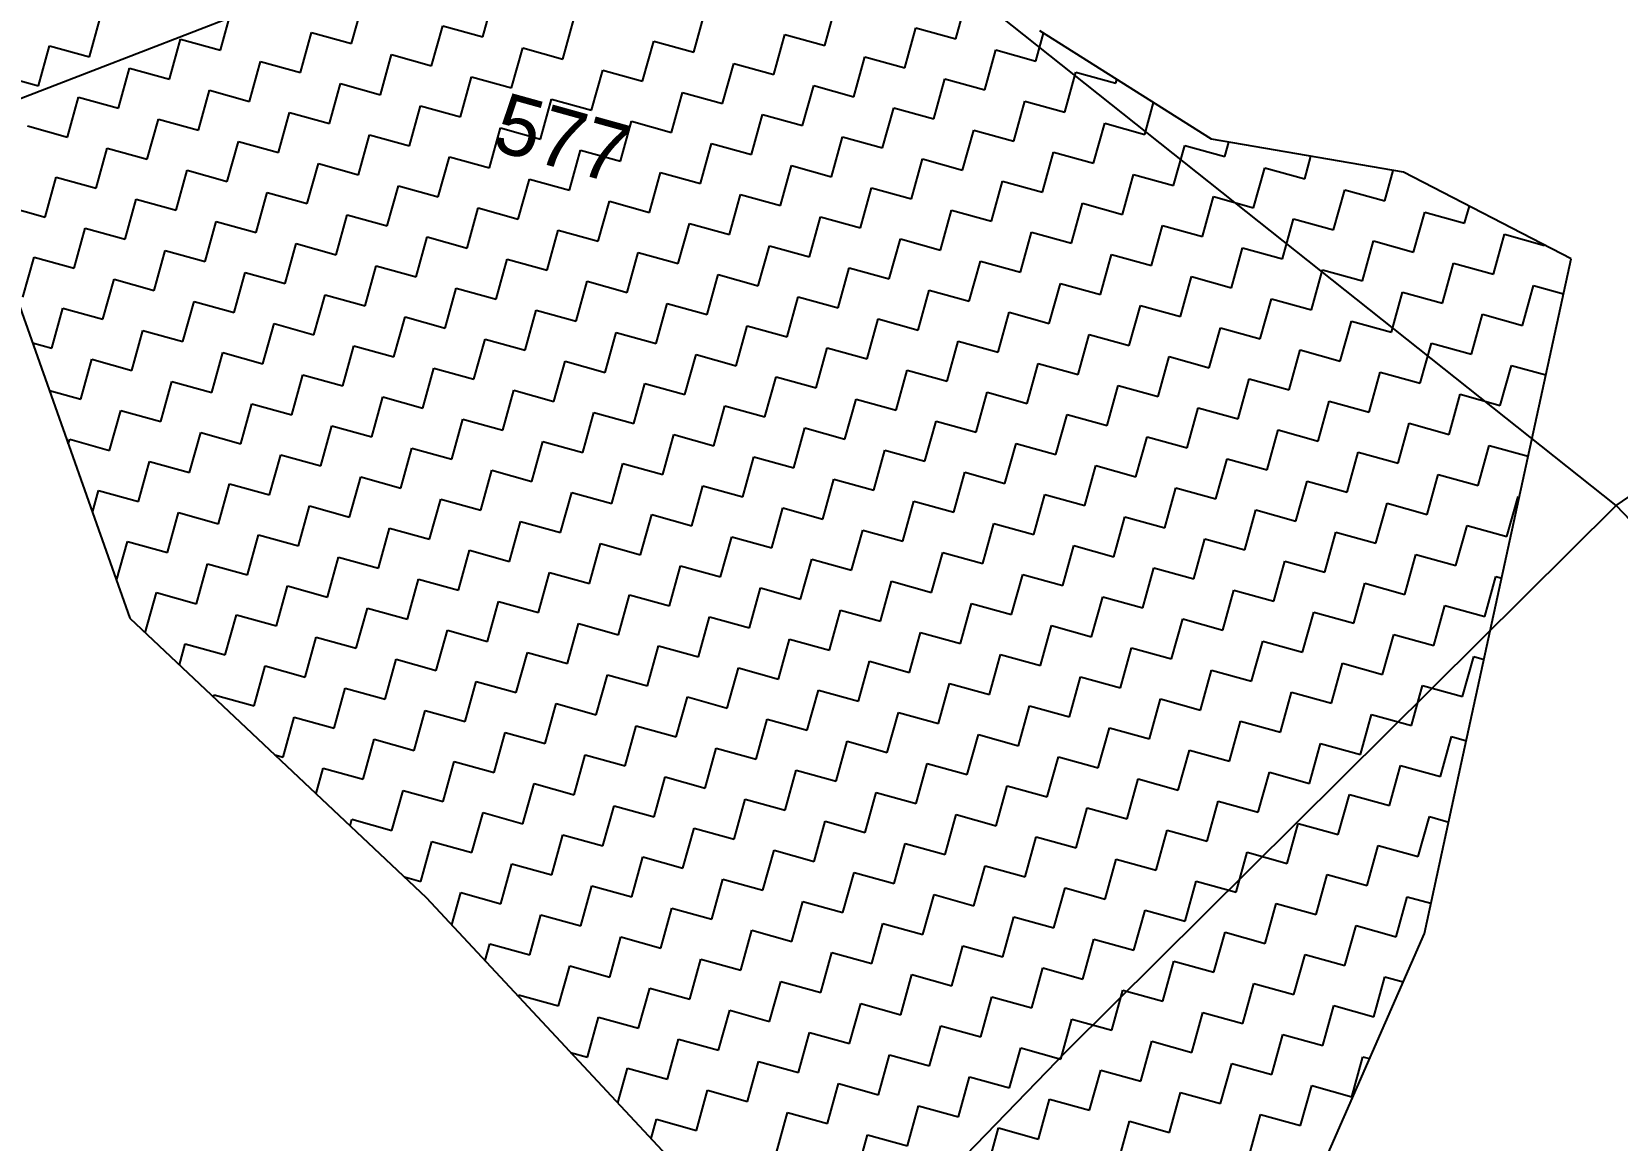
# Model space of a CAD drawing. Header units: metres. Extents: x 291974 to 293244, y 2020596 to 2023640.
# Drawn here: x 292627.6 to 292723.1, y 2023334.7 to 2023401.5 of the extents above; entities that cross this region are included whole.
import ezdxf
from ezdxf.enums import TextEntityAlignment as Align

# ---------------------------------------------------------------- set-up
doc = ezdxf.new("R2010")
doc.units = ezdxf.units.M
doc.header["$MEASUREMENT"] = 0
for name, color, linetype in [('POLY_HATCH', 12, 'Continuous'), ('POLY_PARCEL', 6, 'Continuous'), ('TEXT_PARCEL', 7, 'Continuous')]:
    doc.layers.add(name, color=color, linetype=linetype)
doc.styles.add('TEXT_MAP', font='')
doc.styles.get('TEXT_MAP').set_extended_font_data('Kruti Dev 050')

msp = doc.modelspace()

# ---------------------------------------------------------------- linework, layer by layer
at = {"layer": 'POLY_HATCH', "linetype": 'Continuous'}
for p, q in [((292654.739, 2023401.145), (292655.408, 2023403.556)), ((292683.26, 2023401.023), (292683.929, 2023403.433)), ((292631.04, 2023399.931), (292631.708, 2023402.341)), ((292638.94, 2023400.336), (292639.608, 2023402.746)), ((292646.839, 2023400.74), (292647.508, 2023403.151)), ((292667.46, 2023400.213), (292668.129, 2023402.623)), ((292675.36, 2023400.618), (292676.029, 2023403.028)), ((292643.76, 2023398.998), (292644.429, 2023401.409)), ((292644.429, 2023401.409), (292646.839, 2023400.74)), ((292651.66, 2023399.403), (292652.329, 2023401.814)), ((292652.329, 2023401.814), (292654.739, 2023401.145)), ((292659.56, 2023399.808), (292660.229, 2023402.219)), ((292680.181, 2023399.281), (292680.85, 2023401.691)), ((292680.85, 2023401.691), (292683.26, 2023401.023)), ((292688.081, 2023399.686), (292688.545, 2023401.358)), ((292627.961, 2023398.189), (292628.629, 2023400.599)), ((292628.629, 2023400.599), (292631.04, 2023399.931)), ((292635.861, 2023398.594), (292636.529, 2023401.004)), ((292636.529, 2023401.004), (292638.94, 2023400.336)), ((292656.481, 2023398.066), (292657.15, 2023400.477)), ((292657.15, 2023400.477), (292659.56, 2023399.808)), ((292664.381, 2023398.471), (292665.05, 2023400.881)), ((292665.05, 2023400.881), (292667.46, 2023400.213)), ((292672.281, 2023398.876), (292672.95, 2023401.286)), ((292672.95, 2023401.286), (292675.36, 2023400.618)), ((292640.681, 2023397.257), (292641.35, 2023399.667)), ((292641.35, 2023399.667), (292643.76, 2023398.998)), ((292648.581, 2023397.661), (292649.25, 2023400.072)), ((292649.25, 2023400.072), (292651.66, 2023399.403)), ((292669.202, 2023397.134), (292669.871, 2023399.544)), ((292669.871, 2023399.544), (292672.281, 2023398.876)), ((292677.102, 2023397.539), (292677.771, 2023399.949)), ((292677.771, 2023399.949), (292680.181, 2023399.281)), ((292685.002, 2023397.944), (292685.671, 2023400.354)), ((292685.671, 2023400.354), (292688.081, 2023399.686)), ((292625.55, 2023398.857), (292627.961, 2023398.189)), ((292632.782, 2023396.852), (292633.45, 2023399.262)), ((292633.45, 2023399.262), (292635.861, 2023398.594)), ((292653.402, 2023396.324), (292654.071, 2023398.735)), ((292654.071, 2023398.735), (292656.481, 2023398.066)), ((292661.302, 2023396.729), (292661.971, 2023399.14)), ((292661.971, 2023399.14), (292664.381, 2023398.471)), ((292681.923, 2023396.202), (292682.592, 2023398.612)), ((292682.592, 2023398.612), (292685.002, 2023397.944)), ((292689.823, 2023396.607), (292690.491, 2023399.017)), ((292690.491, 2023399.017), (292692.902, 2023398.348)), ((292692.902, 2023398.348), (292692.965, 2023398.576)), ((292637.602, 2023395.515), (292638.271, 2023397.925)), ((292638.271, 2023397.925), (292640.681, 2023397.257)), ((292645.502, 2023395.919), (292646.171, 2023398.33)), ((292646.171, 2023398.33), (292648.581, 2023397.661)), ((292666.123, 2023395.392), (292666.792, 2023397.802)), ((292666.792, 2023397.802), (292669.202, 2023397.134)), ((292674.023, 2023395.797), (292674.692, 2023398.207)), ((292674.692, 2023398.207), (292677.102, 2023397.539)), ((292629.703, 2023395.11), (292630.371, 2023397.52)), ((292630.371, 2023397.52), (292632.782, 2023396.852)), ((292642.423, 2023394.178), (292643.092, 2023396.588)), ((292643.092, 2023396.588), (292645.502, 2023395.919)), ((292650.323, 2023394.582), (292650.992, 2023396.993)), ((292650.992, 2023396.993), (292653.402, 2023396.324)), ((292658.223, 2023394.987), (292658.892, 2023397.398)), ((292658.892, 2023397.398), (292661.302, 2023396.729)), ((292678.844, 2023394.46), (292679.513, 2023396.87)), ((292679.513, 2023396.87), (292681.923, 2023396.202)), ((292686.744, 2023394.865), (292687.412, 2023397.275)), ((292687.412, 2023397.275), (292689.823, 2023396.607)), ((292694.644, 2023395.269), (292695.175, 2023397.184)), ((292627.292, 2023395.778), (292629.703, 2023395.11)), ((292634.523, 2023393.773), (292635.192, 2023396.183)), ((292635.192, 2023396.183), (292637.602, 2023395.515)), ((292655.144, 2023393.245), (292655.813, 2023395.656)), ((292655.813, 2023395.656), (292658.223, 2023394.987)), ((292663.044, 2023393.65), (292663.713, 2023396.061)), ((292663.713, 2023396.061), (292666.123, 2023395.392)), ((292670.944, 2023394.055), (292671.613, 2023396.465)), ((292671.613, 2023396.465), (292674.023, 2023395.797)), ((292691.565, 2023393.528), (292692.233, 2023395.938)), ((292692.233, 2023395.938), (292694.644, 2023395.269)), ((292639.344, 2023392.436), (292640.013, 2023394.846)), ((292640.013, 2023394.846), (292642.423, 2023394.178)), ((292647.244, 2023392.84), (292647.913, 2023395.251)), ((292647.913, 2023395.251), (292650.323, 2023394.582)), ((292667.865, 2023392.313), (292668.534, 2023394.723)), ((292668.534, 2023394.723), (292670.944, 2023394.055)), ((292675.765, 2023392.718), (292676.434, 2023395.128)), ((292676.434, 2023395.128), (292678.844, 2023394.46)), ((292683.665, 2023393.123), (292684.333, 2023395.533)), ((292684.333, 2023395.533), (292686.744, 2023394.865)), ((292699.465, 2023393.932), (292699.708, 2023394.809)), ((292631.444, 2023392.031), (292632.113, 2023394.441)), ((292632.113, 2023394.441), (292634.523, 2023393.773)), ((292652.065, 2023391.503), (292652.734, 2023393.914)), ((292652.734, 2023393.914), (292655.144, 2023393.245)), ((292659.965, 2023391.908), (292660.634, 2023394.319)), ((292660.634, 2023394.319), (292663.044, 2023393.65)), ((292680.586, 2023391.381), (292681.254, 2023393.791)), ((292681.254, 2023393.791), (292683.665, 2023393.123)), ((292688.486, 2023391.786), (292689.154, 2023394.196)), ((292689.154, 2023394.196), (292691.565, 2023393.528)), ((292696.386, 2023392.19), (292697.054, 2023394.601)), ((292697.054, 2023394.601), (292699.465, 2023393.932)), ((292704.286, 2023392.595), (292704.662, 2023393.953)), ((292636.265, 2023390.694), (292636.934, 2023393.104)), ((292636.934, 2023393.104), (292639.344, 2023392.436)), ((292644.165, 2023391.099), (292644.834, 2023393.509)), ((292644.834, 2023393.509), (292647.244, 2023392.84)), ((292664.786, 2023390.571), (292665.455, 2023392.982)), ((292665.455, 2023392.982), (292667.865, 2023392.313)), ((292672.686, 2023390.976), (292673.355, 2023393.386)), ((292673.355, 2023393.386), (292675.765, 2023392.718)), ((292693.307, 2023390.449), (292693.975, 2023392.859)), ((292693.975, 2023392.859), (292696.386, 2023392.19)), ((292701.207, 2023390.853), (292701.875, 2023393.264)), ((292701.875, 2023393.264), (292704.286, 2023392.595)), ((292709.107, 2023391.258), (292709.617, 2023393.098)), ((292628.365, 2023390.289), (292629.034, 2023392.699)), ((292629.034, 2023392.699), (292631.444, 2023392.031)), ((292648.986, 2023389.761), (292649.655, 2023392.172)), ((292649.655, 2023392.172), (292652.065, 2023391.503)), ((292656.886, 2023390.166), (292657.555, 2023392.577)), ((292657.555, 2023392.577), (292659.965, 2023391.908)), ((292677.507, 2023389.639), (292678.175, 2023392.049)), ((292678.175, 2023392.049), (292680.586, 2023391.381)), ((292685.407, 2023390.044), (292686.075, 2023392.454)), ((292686.075, 2023392.454), (292688.486, 2023391.786)), ((292706.028, 2023389.516), (292706.696, 2023391.927)), ((292706.696, 2023391.927), (292709.107, 2023391.258)), ((292625.955, 2023390.957), (292628.365, 2023390.289)), ((292633.186, 2023388.952), (292633.855, 2023391.362)), ((292633.855, 2023391.362), (292636.265, 2023390.694)), ((292641.086, 2023389.357), (292641.755, 2023391.767)), ((292641.755, 2023391.767), (292644.165, 2023391.099)), ((292661.707, 2023388.829), (292662.376, 2023391.24)), ((292662.376, 2023391.24), (292664.786, 2023390.571)), ((292669.607, 2023389.234), (292670.275, 2023391.644)), ((292670.275, 2023391.644), (292672.686, 2023390.976)), ((292690.228, 2023388.707), (292690.896, 2023391.117)), ((292690.896, 2023391.117), (292693.307, 2023390.449)), ((292698.128, 2023389.111), (292698.796, 2023391.522)), ((292698.796, 2023391.522), (292701.207, 2023390.853)), ((292713.927, 2023389.921), (292714.21, 2023390.938)), ((292638.007, 2023387.615), (292638.676, 2023390.025)), ((292638.676, 2023390.025), (292641.086, 2023389.357)), ((292645.907, 2023388.02), (292646.576, 2023390.43)), ((292646.576, 2023390.43), (292648.986, 2023389.761)), ((292653.807, 2023388.424), (292654.476, 2023390.835)), ((292654.476, 2023390.835), (292656.886, 2023390.166)), ((292666.528, 2023387.492), (292667.196, 2023389.903)), ((292667.196, 2023389.903), (292669.607, 2023389.234)), ((292674.428, 2023387.897), (292675.096, 2023390.307)), ((292675.096, 2023390.307), (292677.507, 2023389.639)), ((292682.328, 2023388.302), (292682.996, 2023390.712)), ((292682.996, 2023390.712), (292685.407, 2023390.044)), ((292702.949, 2023387.774), (292703.617, 2023390.185)), ((292703.617, 2023390.185), (292706.028, 2023389.516)), ((292710.848, 2023388.179), (292711.517, 2023390.59)), ((292711.517, 2023390.59), (292713.927, 2023389.921)), ((292630.107, 2023387.21), (292630.776, 2023389.62)), ((292630.776, 2023389.62), (292633.186, 2023388.952)), ((292650.728, 2023386.682), (292651.397, 2023389.093)), ((292651.397, 2023389.093), (292653.807, 2023388.424)), ((292658.628, 2023387.087), (292659.297, 2023389.498)), ((292659.297, 2023389.498), (292661.707, 2023388.829)), ((292679.249, 2023386.56), (292679.917, 2023388.97)), ((292679.917, 2023388.97), (292682.328, 2023388.302)), ((292687.149, 2023386.965), (292687.817, 2023389.375)), ((292687.817, 2023389.375), (292690.228, 2023388.707)), ((292695.049, 2023387.37), (292695.717, 2023389.78)), ((292695.717, 2023389.78), (292698.128, 2023389.111)), ((292715.669, 2023386.842), (292716.338, 2023389.253)), ((292716.338, 2023389.253), (292718.748, 2023388.584)), ((292634.928, 2023385.873), (292635.597, 2023388.283)), ((292635.597, 2023388.283), (292638.007, 2023387.615)), ((292642.828, 2023386.278), (292643.497, 2023388.688)), ((292643.497, 2023388.688), (292645.907, 2023388.02)), ((292663.449, 2023385.75), (292664.117, 2023388.161)), ((292664.117, 2023388.161), (292666.528, 2023387.492)), ((292671.349, 2023386.155), (292672.017, 2023388.565)), ((292672.017, 2023388.565), (292674.428, 2023387.897)), ((292691.97, 2023385.628), (292692.638, 2023388.038)), ((292692.638, 2023388.038), (292695.049, 2023387.37)), ((292699.87, 2023386.032), (292700.538, 2023388.443)), ((292700.538, 2023388.443), (292702.949, 2023387.774)), ((292707.769, 2023386.437), (292708.438, 2023388.848)), ((292708.438, 2023388.848), (292710.848, 2023388.179)), ((292718.748, 2023388.584), (292718.749, 2023388.587)), ((292627.028, 2023385.468), (292627.697, 2023387.878)), ((292627.697, 2023387.878), (292630.107, 2023387.21)), ((292647.649, 2023384.941), (292648.318, 2023387.351)), ((292648.318, 2023387.351), (292650.728, 2023386.682)), ((292655.549, 2023385.345), (292656.218, 2023387.756)), ((292656.218, 2023387.756), (292658.628, 2023387.087)), ((292676.17, 2023384.818), (292676.838, 2023387.228)), ((292676.838, 2023387.228), (292679.249, 2023386.56)), ((292684.07, 2023385.223), (292684.738, 2023387.633)), ((292684.738, 2023387.633), (292687.149, 2023386.965)), ((292704.69, 2023384.695), (292705.359, 2023387.106)), ((292705.359, 2023387.106), (292707.769, 2023386.437)), ((292712.59, 2023385.1), (292713.259, 2023387.511)), ((292713.259, 2023387.511), (292715.669, 2023386.842)), ((292631.849, 2023384.131), (292632.518, 2023386.541)), ((292632.518, 2023386.541), (292634.928, 2023385.873)), ((292639.749, 2023384.536), (292640.418, 2023386.946)), ((292640.418, 2023386.946), (292642.828, 2023386.278)), ((292660.37, 2023384.008), (292661.038, 2023386.419)), ((292661.038, 2023386.419), (292663.449, 2023385.75)), ((292668.27, 2023384.413), (292668.938, 2023386.824)), ((292668.938, 2023386.824), (292671.349, 2023386.155)), ((292688.891, 2023383.886), (292689.559, 2023386.296)), ((292689.559, 2023386.296), (292691.97, 2023385.628)), ((292696.791, 2023384.291), (292697.459, 2023386.701)), ((292697.459, 2023386.701), (292699.87, 2023386.032)), ((292717.411, 2023383.763), (292718.08, 2023386.174)), ((292718.08, 2023386.174), (292719.884, 2023385.673)), ((292636.67, 2023382.794), (292637.339, 2023385.204)), ((292637.339, 2023385.204), (292639.749, 2023384.536)), ((292644.57, 2023383.199), (292645.239, 2023385.609)), ((292645.239, 2023385.609), (292647.649, 2023384.941)), ((292652.47, 2023383.603), (292653.139, 2023386.014)), ((292653.139, 2023386.014), (292655.549, 2023385.345)), ((292673.091, 2023383.076), (292673.759, 2023385.486)), ((292673.759, 2023385.486), (292676.17, 2023384.818)), ((292680.991, 2023383.481), (292681.659, 2023385.891)), ((292681.659, 2023385.891), (292684.07, 2023385.223)), ((292701.611, 2023382.953), (292702.28, 2023385.364)), ((292702.28, 2023385.364), (292704.69, 2023384.695)), ((292709.511, 2023383.358), (292710.18, 2023385.769)), ((292710.18, 2023385.769), (292712.59, 2023385.1)), ((292628.77, 2023382.389), (292629.439, 2023384.799)), ((292629.439, 2023384.799), (292631.849, 2023384.131)), ((292649.391, 2023381.862), (292650.06, 2023384.272)), ((292650.06, 2023384.272), (292652.47, 2023383.603)), ((292657.291, 2023382.266), (292657.959, 2023384.677)), ((292657.959, 2023384.677), (292660.37, 2023384.008)), ((292665.191, 2023382.671), (292665.859, 2023385.082)), ((292665.859, 2023385.082), (292668.27, 2023384.413)), ((292685.812, 2023382.144), (292686.48, 2023384.554)), ((292686.48, 2023384.554), (292688.891, 2023383.886)), ((292693.712, 2023382.549), (292694.38, 2023384.959)), ((292694.38, 2023384.959), (292696.791, 2023384.291)), ((292714.332, 2023382.021), (292715.001, 2023384.432)), ((292715.001, 2023384.432), (292717.411, 2023383.763)), ((292633.591, 2023381.052), (292634.26, 2023383.462)), ((292634.26, 2023383.462), (292636.67, 2023382.794)), ((292641.491, 2023381.457), (292642.16, 2023383.867)), ((292642.16, 2023383.867), (292644.57, 2023383.199)), ((292662.112, 2023380.929), (292662.78, 2023383.34)), ((292662.78, 2023383.34), (292665.191, 2023382.671)), ((292670.012, 2023381.334), (292670.68, 2023383.745)), ((292670.68, 2023383.745), (292673.091, 2023383.076)), ((292677.912, 2023381.739), (292678.58, 2023384.149)), ((292678.58, 2023384.149), (292680.991, 2023383.481)), ((292690.633, 2023380.807), (292691.301, 2023383.217)), ((292691.301, 2023383.217), (292693.712, 2023382.549)), ((292698.532, 2023381.212), (292699.201, 2023383.622)), ((292699.201, 2023383.622), (292701.611, 2023382.953)), ((292706.432, 2023381.616), (292707.101, 2023384.027)), ((292707.101, 2023384.027), (292709.511, 2023383.358)), ((292627.6, 2023382.714), (292628.77, 2023382.389)), ((292646.312, 2023380.12), (292646.981, 2023382.53)), ((292646.981, 2023382.53), (292649.391, 2023381.862)), ((292654.212, 2023380.524), (292654.88, 2023382.935)), ((292654.88, 2023382.935), (292657.291, 2023382.266)), ((292674.833, 2023379.997), (292675.501, 2023382.407)), ((292675.501, 2023382.407), (292677.912, 2023381.739)), ((292682.733, 2023380.402), (292683.401, 2023382.812)), ((292683.401, 2023382.812), (292685.812, 2023382.144)), ((292703.353, 2023379.874), (292704.022, 2023382.285)), ((292704.022, 2023382.285), (292706.432, 2023381.616)), ((292711.253, 2023380.279), (292711.922, 2023382.69)), ((292711.922, 2023382.69), (292714.332, 2023382.021)), ((292630.512, 2023379.31), (292631.181, 2023381.72)), ((292631.181, 2023381.72), (292633.591, 2023381.052)), ((292638.412, 2023379.715), (292639.081, 2023382.125)), ((292639.081, 2023382.125), (292641.491, 2023381.457)), ((292659.033, 2023379.187), (292659.701, 2023381.598)), ((292659.701, 2023381.598), (292662.112, 2023380.929)), ((292666.933, 2023379.592), (292667.601, 2023382.003)), ((292667.601, 2023382.003), (292670.012, 2023381.334)), ((292687.554, 2023379.065), (292688.222, 2023381.475)), ((292688.222, 2023381.475), (292690.633, 2023380.807)), ((292695.453, 2023379.47), (292696.122, 2023381.88)), ((292696.122, 2023381.88), (292698.532, 2023381.212)), ((292716.074, 2023378.942), (292716.743, 2023381.353)), ((292716.743, 2023381.353), (292718.82, 2023380.776)), ((292635.333, 2023377.973), (292636.002, 2023380.383)), ((292636.002, 2023380.383), (292638.412, 2023379.715)), ((292643.233, 2023378.378), (292643.902, 2023380.788)), ((292643.902, 2023380.788), (292646.312, 2023380.12)), ((292651.133, 2023378.783), (292651.801, 2023381.193)), ((292651.801, 2023381.193), (292654.212, 2023380.524)), ((292671.754, 2023378.255), (292672.422, 2023380.666)), ((292672.422, 2023380.666), (292674.833, 2023379.997)), ((292679.654, 2023378.66), (292680.322, 2023381.07)), ((292680.322, 2023381.07), (292682.733, 2023380.402)), ((292700.274, 2023378.133), (292700.943, 2023380.543)), ((292700.943, 2023380.543), (292703.353, 2023379.874)), ((292708.174, 2023378.537), (292708.843, 2023380.948)), ((292708.843, 2023380.948), (292711.253, 2023380.279)), ((292628.619, 2023379.835), (292630.512, 2023379.31)), ((292648.054, 2023377.041), (292648.722, 2023379.451)), ((292648.722, 2023379.451), (292651.133, 2023378.783)), ((292655.954, 2023377.445), (292656.622, 2023379.856)), ((292656.622, 2023379.856), (292659.033, 2023379.187)), ((292663.854, 2023377.85), (292664.522, 2023380.261)), ((292664.522, 2023380.261), (292666.933, 2023379.592)), ((292684.475, 2023377.323), (292685.143, 2023379.733)), ((292685.143, 2023379.733), (292687.554, 2023379.065)), ((292692.374, 2023377.728), (292693.043, 2023380.138)), ((292693.043, 2023380.138), (292695.453, 2023379.47)), ((292712.995, 2023377.2), (292713.664, 2023379.611)), ((292713.664, 2023379.611), (292716.074, 2023378.942)), ((292632.254, 2023376.231), (292632.923, 2023378.641)), ((292632.923, 2023378.641), (292635.333, 2023377.973)), ((292640.154, 2023376.636), (292640.823, 2023379.046)), ((292640.823, 2023379.046), (292643.233, 2023378.378)), ((292660.775, 2023376.108), (292661.443, 2023378.519)), ((292661.443, 2023378.519), (292663.854, 2023377.85)), ((292668.675, 2023376.513), (292669.343, 2023378.924)), ((292669.343, 2023378.924), (292671.754, 2023378.255)), ((292676.575, 2023376.918), (292677.243, 2023379.328)), ((292677.243, 2023379.328), (292679.654, 2023378.66)), ((292697.195, 2023376.391), (292697.864, 2023378.801)), ((292697.864, 2023378.801), (292700.274, 2023378.133)), ((292705.095, 2023376.795), (292705.764, 2023379.206)), ((292705.764, 2023379.206), (292708.174, 2023378.537)), ((292644.975, 2023375.299), (292645.643, 2023377.709)), ((292645.643, 2023377.709), (292648.054, 2023377.041)), ((292652.875, 2023375.704), (292653.543, 2023378.114)), ((292653.543, 2023378.114), (292655.954, 2023377.445)), ((292673.496, 2023375.176), (292674.164, 2023377.587)), ((292674.164, 2023377.587), (292676.575, 2023376.918)), ((292681.396, 2023375.581), (292682.064, 2023377.991)), ((292682.064, 2023377.991), (292684.475, 2023377.323)), ((292689.295, 2023375.986), (292689.964, 2023378.396)), ((292689.964, 2023378.396), (292692.374, 2023377.728)), ((292709.916, 2023375.458), (292710.585, 2023377.869)), ((292710.585, 2023377.869), (292712.995, 2023377.2)), ((292629.763, 2023376.608), (292629.844, 2023376.899)), ((292629.844, 2023376.899), (292632.254, 2023376.231)), ((292637.075, 2023374.894), (292637.744, 2023377.304)), ((292637.744, 2023377.304), (292640.154, 2023376.636)), ((292657.696, 2023374.366), (292658.364, 2023376.777)), ((292658.364, 2023376.777), (292660.775, 2023376.108)), ((292665.596, 2023374.771), (292666.264, 2023377.182)), ((292666.264, 2023377.182), (292668.675, 2023376.513)), ((292686.216, 2023374.244), (292686.885, 2023376.654)), ((292686.885, 2023376.654), (292689.295, 2023375.986)), ((292694.116, 2023374.649), (292694.785, 2023377.059)), ((292694.785, 2023377.059), (292697.195, 2023376.391)), ((292702.016, 2023375.054), (292702.685, 2023377.464)), ((292702.685, 2023377.464), (292705.095, 2023376.795)), ((292714.737, 2023374.121), (292715.406, 2023376.532)), ((292715.406, 2023376.532), (292717.756, 2023375.88)), ((292633.996, 2023373.152), (292634.665, 2023375.562)), ((292634.665, 2023375.562), (292637.075, 2023374.894)), ((292641.896, 2023373.557), (292642.564, 2023375.967)), ((292642.564, 2023375.967), (292644.975, 2023375.299)), ((292649.796, 2023373.962), (292650.464, 2023376.372)), ((292650.464, 2023376.372), (292652.875, 2023375.704)), ((292670.417, 2023373.434), (292671.085, 2023375.845)), ((292671.085, 2023375.845), (292673.496, 2023375.176)), ((292678.317, 2023373.839), (292678.985, 2023376.249)), ((292678.985, 2023376.249), (292681.396, 2023375.581)), ((292698.937, 2023373.312), (292699.606, 2023375.722)), ((292699.606, 2023375.722), (292702.016, 2023375.054)), ((292706.837, 2023373.716), (292707.506, 2023376.127)), ((292707.506, 2023376.127), (292709.916, 2023375.458)), ((292646.717, 2023372.22), (292647.385, 2023374.63)), ((292647.385, 2023374.63), (292649.796, 2023373.962)), ((292654.617, 2023372.625), (292655.285, 2023375.035)), ((292655.285, 2023375.035), (292657.696, 2023374.366)), ((292662.517, 2023373.029), (292663.185, 2023375.44)), ((292663.185, 2023375.44), (292665.596, 2023374.771)), ((292683.137, 2023372.502), (292683.806, 2023374.912)), ((292683.806, 2023374.912), (292686.216, 2023374.244)), ((292691.037, 2023372.907), (292691.706, 2023375.317)), ((292691.706, 2023375.317), (292694.116, 2023374.649)), ((292711.658, 2023372.379), (292712.327, 2023374.79)), ((292712.327, 2023374.79), (292714.737, 2023374.121)), ((292631.219, 2023372.497), (292631.586, 2023373.82)), ((292631.586, 2023373.82), (292633.996, 2023373.152)), ((292638.817, 2023371.815), (292639.485, 2023374.225)), ((292639.485, 2023374.225), (292641.896, 2023373.557)), ((292659.438, 2023371.287), (292660.106, 2023373.698)), ((292660.106, 2023373.698), (292662.517, 2023373.029)), ((292667.338, 2023371.692), (292668.006, 2023374.103)), ((292668.006, 2023374.103), (292670.417, 2023373.434)), ((292675.238, 2023372.097), (292675.906, 2023374.508)), ((292675.906, 2023374.508), (292678.317, 2023373.839)), ((292695.858, 2023371.57), (292696.527, 2023373.98)), ((292696.527, 2023373.98), (292698.937, 2023373.312)), ((292703.758, 2023371.975), (292704.427, 2023374.385)), ((292704.427, 2023374.385), (292706.837, 2023373.716)), ((292643.638, 2023370.478), (292644.306, 2023372.888)), ((292644.306, 2023372.888), (292646.717, 2023372.22)), ((292651.538, 2023370.883), (292652.206, 2023373.293)), ((292652.206, 2023373.293), (292654.617, 2023372.625)), ((292672.159, 2023370.355), (292672.827, 2023372.766)), ((292672.827, 2023372.766), (292675.238, 2023372.097)), ((292680.058, 2023370.76), (292680.727, 2023373.17)), ((292680.727, 2023373.17), (292683.137, 2023372.502)), ((292687.958, 2023371.165), (292688.627, 2023373.575)), ((292688.627, 2023373.575), (292691.037, 2023372.907)), ((292708.579, 2023370.637), (292709.248, 2023373.048)), ((292709.248, 2023373.048), (292711.658, 2023372.379)), ((292716.479, 2023371.042), (292717.148, 2023373.453)), ((292717.148, 2023373.453), (292717.224, 2023373.431)), ((292635.738, 2023370.073), (292636.406, 2023372.483)), ((292636.406, 2023372.483), (292638.817, 2023371.815)), ((292656.359, 2023369.546), (292657.027, 2023371.956)), ((292657.027, 2023371.956), (292659.438, 2023371.287)), ((292664.259, 2023369.95), (292664.927, 2023372.361)), ((292664.927, 2023372.361), (292667.338, 2023371.692)), ((292684.879, 2023369.423), (292685.548, 2023371.833)), ((292685.548, 2023371.833), (292687.958, 2023371.165)), ((292692.779, 2023369.828), (292693.448, 2023372.238)), ((292693.448, 2023372.238), (292695.858, 2023371.57)), ((292700.679, 2023370.233), (292701.348, 2023372.643)), ((292701.348, 2023372.643), (292703.758, 2023371.975)), ((292640.559, 2023368.736), (292641.227, 2023371.146)), ((292641.227, 2023371.146), (292643.638, 2023370.478)), ((292648.459, 2023369.141), (292649.127, 2023371.551)), ((292649.127, 2023371.551), (292651.538, 2023370.883)), ((292669.08, 2023368.613), (292669.748, 2023371.024)), ((292669.748, 2023371.024), (292672.159, 2023370.355)), ((292676.979, 2023369.018), (292677.648, 2023371.429)), ((292677.648, 2023371.429), (292680.058, 2023370.76)), ((292697.6, 2023368.491), (292698.269, 2023370.901)), ((292698.269, 2023370.901), (292700.679, 2023370.233)), ((292705.5, 2023368.896), (292706.169, 2023371.306)), ((292706.169, 2023371.306), (292708.579, 2023370.637)), ((292713.4, 2023369.3), (292714.069, 2023371.711)), ((292714.069, 2023371.711), (292716.479, 2023371.042)), ((292632.675, 2023368.387), (292633.327, 2023370.741)), ((292633.327, 2023370.741), (292635.738, 2023370.073)), ((292653.28, 2023367.804), (292653.948, 2023370.214)), ((292653.948, 2023370.214), (292656.359, 2023369.546)), ((292661.18, 2023368.208), (292661.848, 2023370.619)), ((292661.848, 2023370.619), (292664.259, 2023369.95)), ((292681.8, 2023367.681), (292682.469, 2023370.091)), ((292682.469, 2023370.091), (292684.879, 2023369.423)), ((292689.7, 2023368.086), (292690.369, 2023370.496)), ((292690.369, 2023370.496), (292692.779, 2023369.828)), ((292710.321, 2023367.558), (292710.99, 2023369.969)), ((292710.99, 2023369.969), (292713.4, 2023369.3)), ((292637.48, 2023366.994), (292638.148, 2023369.404)), ((292638.148, 2023369.404), (292640.559, 2023368.736)), ((292645.38, 2023367.399), (292646.048, 2023369.809)), ((292646.048, 2023369.809), (292648.459, 2023369.141)), ((292658.101, 2023366.467), (292658.769, 2023368.877)), ((292658.769, 2023368.877), (292661.18, 2023368.208)), ((292666.001, 2023366.871), (292666.669, 2023369.282)), ((292666.669, 2023369.282), (292669.08, 2023368.613)), ((292673.9, 2023367.276), (292674.569, 2023369.687)), ((292674.569, 2023369.687), (292676.979, 2023369.018)), ((292694.521, 2023366.749), (292695.19, 2023369.159)), ((292695.19, 2023369.159), (292697.6, 2023368.491)), ((292702.421, 2023367.154), (292703.09, 2023369.564)), ((292703.09, 2023369.564), (292705.5, 2023368.896)), ((292642.301, 2023365.657), (292642.969, 2023368.067)), ((292642.969, 2023368.067), (292645.38, 2023367.399)), ((292650.201, 2023366.062), (292650.869, 2023368.472)), ((292650.869, 2023368.472), (292653.28, 2023367.804)), ((292670.821, 2023365.534), (292671.49, 2023367.945)), ((292671.49, 2023367.945), (292673.9, 2023367.276)), ((292678.721, 2023365.939), (292679.39, 2023368.35)), ((292679.39, 2023368.35), (292681.8, 2023367.681)), ((292686.621, 2023366.344), (292687.29, 2023368.754)), ((292687.29, 2023368.754), (292689.7, 2023368.086)), ((292707.242, 2023365.817), (292707.911, 2023368.227)), ((292707.911, 2023368.227), (292710.321, 2023367.558)), ((292715.142, 2023366.221), (292715.811, 2023368.632)), ((292715.811, 2023368.632), (292716.16, 2023368.535)), ((292634.401, 2023365.252), (292635.069, 2023367.662)), ((292635.069, 2023367.662), (292637.48, 2023366.994)), ((292655.022, 2023364.725), (292655.69, 2023367.135)), ((292655.69, 2023367.135), (292658.101, 2023366.467)), ((292662.922, 2023365.129), (292663.59, 2023367.54)), ((292663.59, 2023367.54), (292666.001, 2023366.871)), ((292683.542, 2023364.602), (292684.211, 2023367.012)), ((292684.211, 2023367.012), (292686.621, 2023366.344)), ((292691.442, 2023365.007), (292692.111, 2023367.417)), ((292692.111, 2023367.417), (292694.521, 2023366.749)), ((292699.342, 2023365.412), (292700.011, 2023367.822)), ((292700.011, 2023367.822), (292702.421, 2023367.154)), ((292639.222, 2023363.915), (292639.89, 2023366.325)), ((292639.89, 2023366.325), (292642.301, 2023365.657)), ((292647.122, 2023364.32), (292647.79, 2023366.73)), ((292647.79, 2023366.73), (292650.201, 2023366.062)), ((292667.742, 2023363.792), (292668.411, 2023366.203)), ((292668.411, 2023366.203), (292670.821, 2023365.534)), ((292675.642, 2023364.197), (292676.311, 2023366.608)), ((292676.311, 2023366.608), (292678.721, 2023365.939)), ((292696.263, 2023363.67), (292696.932, 2023366.08)), ((292696.932, 2023366.08), (292699.342, 2023365.412)), ((292704.163, 2023364.075), (292704.832, 2023366.485)), ((292704.832, 2023366.485), (292707.242, 2023365.817)), ((292712.063, 2023364.479), (292712.732, 2023366.89)), ((292712.732, 2023366.89), (292715.142, 2023366.221)), ((292634.401, 2023365.252), (292634.401, 2023365.252)), ((292651.943, 2023362.983), (292652.611, 2023365.393)), ((292652.611, 2023365.393), (292655.022, 2023364.725)), ((292659.843, 2023363.388), (292660.511, 2023365.798)), ((292660.511, 2023365.798), (292662.922, 2023365.129)), ((292680.463, 2023362.86), (292681.132, 2023365.271)), ((292681.132, 2023365.271), (292683.542, 2023364.602)), ((292688.363, 2023363.265), (292689.032, 2023365.675)), ((292689.032, 2023365.675), (292691.442, 2023365.007)), ((292708.984, 2023362.738), (292709.653, 2023365.148)), ((292709.653, 2023365.148), (292712.063, 2023364.479)), ((292636.459, 2023363.313), (292636.811, 2023364.583)), ((292636.811, 2023364.583), (292639.222, 2023363.915)), ((292644.043, 2023362.578), (292644.711, 2023364.988)), ((292644.711, 2023364.988), (292647.122, 2023364.32)), ((292664.663, 2023362.05), (292665.332, 2023364.461)), ((292665.332, 2023364.461), (292667.742, 2023363.792)), ((292672.563, 2023362.455), (292673.232, 2023364.866)), ((292673.232, 2023364.866), (292675.642, 2023364.197)), ((292693.184, 2023361.928), (292693.853, 2023364.338)), ((292693.853, 2023364.338), (292696.263, 2023363.67)), ((292701.084, 2023362.333), (292701.753, 2023364.743)), ((292701.753, 2023364.743), (292704.163, 2023364.075)), ((292640.964, 2023360.836), (292641.632, 2023363.246)), ((292641.632, 2023363.246), (292644.043, 2023362.578)), ((292648.864, 2023361.241), (292649.532, 2023363.651)), ((292649.532, 2023363.651), (292651.943, 2023362.983)), ((292656.764, 2023361.646), (292657.432, 2023364.056)), ((292657.432, 2023364.056), (292659.843, 2023363.388)), ((292677.384, 2023361.118), (292678.053, 2023363.529)), ((292678.053, 2023363.529), (292680.463, 2023362.86)), ((292685.284, 2023361.523), (292685.953, 2023363.933)), ((292685.953, 2023363.933), (292688.363, 2023363.265)), ((292705.905, 2023360.996), (292706.574, 2023363.406)), ((292706.574, 2023363.406), (292708.984, 2023362.738)), ((292713.805, 2023361.4), (292714.473, 2023363.811)), ((292714.473, 2023363.811), (292715.096, 2023363.638)), ((292653.685, 2023359.904), (292654.353, 2023362.314)), ((292654.353, 2023362.314), (292656.764, 2023361.646)), ((292661.584, 2023360.309), (292662.253, 2023362.719)), ((292662.253, 2023362.719), (292664.663, 2023362.05)), ((292669.484, 2023360.713), (292670.153, 2023363.124)), ((292670.153, 2023363.124), (292672.563, 2023362.455)), ((292682.205, 2023359.781), (292682.874, 2023362.192)), ((292682.874, 2023362.192), (292685.284, 2023361.523)), ((292690.105, 2023360.186), (292690.774, 2023362.596)), ((292690.774, 2023362.596), (292693.184, 2023361.928)), ((292698.005, 2023360.591), (292698.674, 2023363.001)), ((292698.674, 2023363.001), (292701.084, 2023362.333)), ((292638.517, 2023361.375), (292638.553, 2023361.504)), ((292638.553, 2023361.504), (292640.964, 2023360.836)), ((292645.785, 2023359.499), (292646.453, 2023361.909)), ((292646.453, 2023361.909), (292648.864, 2023361.241)), ((292666.405, 2023358.971), (292667.074, 2023361.382)), ((292667.074, 2023361.382), (292669.484, 2023360.713)), ((292674.305, 2023359.376), (292674.974, 2023361.787)), ((292674.974, 2023361.787), (292677.384, 2023361.118)), ((292694.926, 2023358.849), (292695.595, 2023361.259)), ((292695.595, 2023361.259), (292698.005, 2023360.591)), ((292702.826, 2023359.254), (292703.495, 2023361.664)), ((292703.495, 2023361.664), (292705.905, 2023360.996)), ((292710.726, 2023359.659), (292711.394, 2023362.069)), ((292711.394, 2023362.069), (292713.805, 2023361.4)), ((292650.606, 2023358.162), (292651.274, 2023360.572)), ((292651.274, 2023360.572), (292653.685, 2023359.904)), ((292658.505, 2023358.567), (292659.174, 2023360.977)), ((292659.174, 2023360.977), (292661.584, 2023360.309)), ((292679.126, 2023358.039), (292679.795, 2023360.45)), ((292679.795, 2023360.45), (292682.205, 2023359.781)), ((292687.026, 2023358.444), (292687.695, 2023360.854)), ((292687.695, 2023360.854), (292690.105, 2023360.186)), ((292707.647, 2023357.917), (292708.315, 2023360.327)), ((292708.315, 2023360.327), (292710.726, 2023359.659)), ((292642.706, 2023357.757), (292643.374, 2023360.167)), ((292643.374, 2023360.167), (292645.785, 2023359.499)), ((292663.326, 2023357.23), (292663.995, 2023359.64)), ((292663.995, 2023359.64), (292666.405, 2023358.971)), ((292671.226, 2023357.634), (292671.895, 2023360.045)), ((292671.895, 2023360.045), (292674.305, 2023359.376)), ((292691.847, 2023357.107), (292692.516, 2023359.517)), ((292692.516, 2023359.517), (292694.926, 2023358.849)), ((292699.747, 2023357.512), (292700.416, 2023359.922)), ((292700.416, 2023359.922), (292702.826, 2023359.254)), ((292647.527, 2023356.42), (292648.195, 2023358.83)), ((292648.195, 2023358.83), (292650.606, 2023358.162)), ((292655.426, 2023356.825), (292656.095, 2023359.235)), ((292656.095, 2023359.235), (292658.505, 2023358.567)), ((292676.047, 2023356.297), (292676.716, 2023358.708)), ((292676.716, 2023358.708), (292679.126, 2023358.039)), ((292683.947, 2023356.702), (292684.616, 2023359.113)), ((292684.616, 2023359.113), (292687.026, 2023358.444)), ((292704.568, 2023356.175), (292705.236, 2023358.585)), ((292705.236, 2023358.585), (292707.647, 2023357.917)), ((292712.468, 2023356.58), (292713.136, 2023358.99)), ((292713.136, 2023358.99), (292714.032, 2023358.742)), ((292642.213, 2023357.894), (292642.706, 2023357.757)), ((292652.347, 2023355.083), (292653.016, 2023357.493)), ((292653.016, 2023357.493), (292655.426, 2023356.825)), ((292660.247, 2023355.488), (292660.916, 2023357.898)), ((292660.916, 2023357.898), (292663.326, 2023357.23)), ((292668.147, 2023355.892), (292668.816, 2023358.303)), ((292668.816, 2023358.303), (292671.226, 2023357.634)), ((292688.768, 2023355.365), (292689.437, 2023357.775)), ((292689.437, 2023357.775), (292691.847, 2023357.107)), ((292696.668, 2023355.77), (292697.337, 2023358.18)), ((292697.337, 2023358.18), (292699.747, 2023357.512)), ((292644.692, 2023355.559), (292645.116, 2023357.088)), ((292645.116, 2023357.088), (292647.527, 2023356.42)), ((292665.068, 2023354.151), (292665.737, 2023356.561)), ((292665.737, 2023356.561), (292668.147, 2023355.892)), ((292672.968, 2023354.555), (292673.637, 2023356.966)), ((292673.637, 2023356.966), (292676.047, 2023356.297)), ((292680.868, 2023354.96), (292681.537, 2023357.371)), ((292681.537, 2023357.371), (292683.947, 2023356.702)), ((292693.589, 2023354.028), (292694.258, 2023356.438)), ((292694.258, 2023356.438), (292696.668, 2023355.77)), ((292701.489, 2023354.433), (292702.157, 2023356.843)), ((292702.157, 2023356.843), (292704.568, 2023356.175)), ((292709.389, 2023354.838), (292710.057, 2023357.248)), ((292710.057, 2023357.248), (292712.468, 2023356.58)), ((292649.268, 2023353.341), (292649.937, 2023355.751)), ((292649.937, 2023355.751), (292652.347, 2023355.083)), ((292657.168, 2023353.746), (292657.837, 2023356.156)), ((292657.837, 2023356.156), (292660.247, 2023355.488)), ((292677.789, 2023353.218), (292678.458, 2023355.629)), ((292678.458, 2023355.629), (292680.868, 2023354.96)), ((292685.689, 2023353.623), (292686.358, 2023356.034)), ((292686.358, 2023356.034), (292688.768, 2023355.365)), ((292706.31, 2023353.096), (292706.978, 2023355.506)), ((292706.978, 2023355.506), (292709.389, 2023354.838)), ((292661.989, 2023352.409), (292662.658, 2023354.819)), ((292662.658, 2023354.819), (292665.068, 2023354.151)), ((292669.889, 2023352.813), (292670.558, 2023355.224)), ((292670.558, 2023355.224), (292672.968, 2023354.555)), ((292690.51, 2023352.286), (292691.179, 2023354.696)), ((292691.179, 2023354.696), (292693.589, 2023354.028)), ((292698.41, 2023352.691), (292699.078, 2023355.101)), ((292699.078, 2023355.101), (292701.489, 2023354.433)), ((292646.75, 2023353.62), (292646.858, 2023354.009)), ((292646.858, 2023354.009), (292649.268, 2023353.341)), ((292654.089, 2023352.004), (292654.758, 2023354.414)), ((292654.758, 2023354.414), (292657.168, 2023353.746)), ((292674.71, 2023351.476), (292675.379, 2023353.887)), ((292675.379, 2023353.887), (292677.789, 2023353.218)), ((292682.61, 2023351.881), (292683.279, 2023354.292)), ((292683.279, 2023354.292), (292685.689, 2023353.623)), ((292703.231, 2023351.354), (292703.899, 2023353.764)), ((292703.899, 2023353.764), (292706.31, 2023353.096)), ((292711.131, 2023351.759), (292711.799, 2023354.169)), ((292711.799, 2023354.169), (292712.964, 2023353.846)), ((292651.01, 2023350.262), (292651.679, 2023352.672)), ((292651.679, 2023352.672), (292654.089, 2023352.004)), ((292658.91, 2023350.667), (292659.579, 2023353.077)), ((292659.579, 2023353.077), (292661.989, 2023352.409)), ((292666.81, 2023351.072), (292667.479, 2023353.482)), ((292667.479, 2023353.482), (292669.889, 2023352.813)), ((292687.431, 2023350.544), (292688.1, 2023352.955)), ((292688.1, 2023352.955), (292690.51, 2023352.286)), ((292695.331, 2023350.949), (292695.999, 2023353.359)), ((292695.999, 2023353.359), (292698.41, 2023352.691)), ((292663.731, 2023349.33), (292664.4, 2023351.74)), ((292664.4, 2023351.74), (292666.81, 2023351.072)), ((292671.631, 2023349.734), (292672.3, 2023352.145)), ((292672.3, 2023352.145), (292674.71, 2023351.476)), ((292679.531, 2023350.139), (292680.2, 2023352.55)), ((292680.2, 2023352.55), (292682.61, 2023351.881)), ((292700.152, 2023349.612), (292700.82, 2023352.022)), ((292700.82, 2023352.022), (292703.231, 2023351.354)), ((292708.052, 2023350.017), (292708.72, 2023352.427)), ((292708.72, 2023352.427), (292711.131, 2023351.759)), ((292655.831, 2023348.925), (292656.5, 2023351.335)), ((292656.5, 2023351.335), (292658.91, 2023350.667)), ((292676.452, 2023348.397), (292677.121, 2023350.808)), ((292677.121, 2023350.808), (292679.531, 2023350.139)), ((292684.352, 2023348.802), (292685.021, 2023351.213)), ((292685.021, 2023351.213), (292687.431, 2023350.544)), ((292692.252, 2023349.207), (292692.92, 2023351.617)), ((292692.92, 2023351.617), (292695.331, 2023350.949)), ((292650.025, 2023350.535), (292651.01, 2023350.262)), ((292660.652, 2023347.588), (292661.321, 2023349.998)), ((292661.321, 2023349.998), (292663.731, 2023349.33)), ((292668.552, 2023347.993), (292669.221, 2023350.403)), ((292669.221, 2023350.403), (292671.631, 2023349.734)), ((292689.173, 2023347.465), (292689.841, 2023349.876)), ((292689.841, 2023349.876), (292692.252, 2023349.207)), ((292697.073, 2023347.87), (292697.741, 2023350.28)), ((292697.741, 2023350.28), (292700.152, 2023349.612)), ((292704.973, 2023348.275), (292705.641, 2023350.685)), ((292705.641, 2023350.685), (292708.052, 2023350.017)), ((292652.88, 2023347.644), (292653.421, 2023349.593)), ((292653.421, 2023349.593), (292655.831, 2023348.925)), ((292673.373, 2023346.655), (292674.042, 2023349.066)), ((292674.042, 2023349.066), (292676.452, 2023348.397)), ((292681.273, 2023347.06), (292681.942, 2023349.471)), ((292681.942, 2023349.471), (292684.352, 2023348.802)), ((292701.894, 2023346.533), (292702.562, 2023348.943)), ((292702.562, 2023348.943), (292704.973, 2023348.275)), ((292709.794, 2023346.938), (292710.462, 2023349.348)), ((292710.462, 2023349.348), (292711.895, 2023348.951)), ((292657.573, 2023345.846), (292658.242, 2023348.256)), ((292658.242, 2023348.256), (292660.652, 2023347.588)), ((292665.473, 2023346.251), (292666.142, 2023348.661)), ((292666.142, 2023348.661), (292668.552, 2023347.993)), ((292686.094, 2023345.723), (292686.762, 2023348.134)), ((292686.762, 2023348.134), (292689.173, 2023347.465)), ((292693.994, 2023346.128), (292694.662, 2023348.538)), ((292694.662, 2023348.538), (292697.073, 2023347.87)), ((292662.394, 2023344.509), (292663.063, 2023346.919)), ((292663.063, 2023346.919), (292665.473, 2023346.251)), ((292670.294, 2023344.914), (292670.963, 2023347.324)), ((292670.963, 2023347.324), (292673.373, 2023346.655)), ((292678.194, 2023345.318), (292678.863, 2023347.729)), ((292678.863, 2023347.729), (292681.273, 2023347.06)), ((292698.815, 2023344.791), (292699.483, 2023347.201)), ((292699.483, 2023347.201), (292701.894, 2023346.533)), ((292706.715, 2023345.196), (292707.383, 2023347.606)), ((292707.383, 2023347.606), (292709.794, 2023346.938)), ((292654.881, 2023345.499), (292655.163, 2023346.514)), ((292655.163, 2023346.514), (292657.573, 2023345.846)), ((292675.115, 2023343.576), (292675.784, 2023345.987)), ((292675.784, 2023345.987), (292678.194, 2023345.318)), ((292683.015, 2023343.981), (292683.683, 2023346.392)), ((292683.683, 2023346.392), (292686.094, 2023345.723)), ((292690.915, 2023344.386), (292691.583, 2023346.797)), ((292691.583, 2023346.797), (292693.994, 2023346.128)), ((292659.315, 2023342.767), (292659.984, 2023345.177)), ((292659.984, 2023345.177), (292662.394, 2023344.509)), ((292667.215, 2023343.172), (292667.884, 2023345.582)), ((292667.884, 2023345.582), (292670.294, 2023344.914)), ((292687.836, 2023342.644), (292688.504, 2023345.055)), ((292688.504, 2023345.055), (292690.915, 2023344.386)), ((292695.736, 2023343.049), (292696.404, 2023345.459)), ((292696.404, 2023345.459), (292698.815, 2023344.791)), ((292703.636, 2023343.454), (292704.304, 2023345.864)), ((292704.304, 2023345.864), (292706.715, 2023345.196)), ((292672.036, 2023341.835), (292672.705, 2023344.245)), ((292672.705, 2023344.245), (292675.115, 2023343.576)), ((292679.936, 2023342.239), (292680.604, 2023344.65)), ((292680.604, 2023344.65), (292683.015, 2023343.981)), ((292700.557, 2023341.712), (292701.225, 2023344.122)), ((292701.225, 2023344.122), (292703.636, 2023343.454)), ((292708.457, 2023342.117), (292709.125, 2023344.527)), ((292709.125, 2023344.527), (292710.225, 2023344.222)), ((292656.882, 2023343.354), (292656.905, 2023343.435)), ((292656.905, 2023343.435), (292659.315, 2023342.767)), ((292664.136, 2023341.43), (292664.805, 2023343.84)), ((292664.805, 2023343.84), (292667.215, 2023343.172)), ((292684.757, 2023340.902), (292685.425, 2023343.313)), ((292685.425, 2023343.313), (292687.836, 2023342.644)), ((292692.657, 2023341.307), (292693.325, 2023343.718)), ((292693.325, 2023343.718), (292695.736, 2023343.049)), ((292668.957, 2023340.093), (292669.626, 2023342.503)), ((292669.626, 2023342.503), (292672.036, 2023341.835)), ((292676.857, 2023340.497), (292677.525, 2023342.908)), ((292677.525, 2023342.908), (292679.936, 2023342.239)), ((292697.478, 2023339.97), (292698.146, 2023342.38)), ((292698.146, 2023342.38), (292700.557, 2023341.712)), ((292705.378, 2023340.375), (292706.046, 2023342.785)), ((292706.046, 2023342.785), (292708.457, 2023342.117)), ((292661.057, 2023339.688), (292661.726, 2023342.098)), ((292661.726, 2023342.098), (292664.136, 2023341.43)), ((292673.778, 2023338.756), (292674.446, 2023341.166)), ((292674.446, 2023341.166), (292676.857, 2023340.497)), ((292681.678, 2023339.16), (292682.346, 2023341.571)), ((292682.346, 2023341.571), (292684.757, 2023340.902)), ((292689.578, 2023339.565), (292690.246, 2023341.976)), ((292690.246, 2023341.976), (292692.657, 2023341.307)), ((292665.878, 2023338.351), (292666.547, 2023340.761)), ((292666.547, 2023340.761), (292668.957, 2023340.093)), ((292686.499, 2023337.823), (292687.167, 2023340.234)), ((292687.167, 2023340.234), (292689.578, 2023339.565)), ((292694.399, 2023338.228), (292695.067, 2023340.639)), ((292695.067, 2023340.639), (292697.478, 2023339.97)), ((292702.299, 2023338.633), (292702.967, 2023341.043)), ((292702.967, 2023341.043), (292705.378, 2023340.375)), ((292660.039, 2023339.97), (292661.057, 2023339.688)), ((292670.699, 2023337.014), (292671.367, 2023339.424)), ((292671.367, 2023339.424), (292673.778, 2023338.756)), ((292678.599, 2023337.418), (292679.267, 2023339.829)), ((292679.267, 2023339.829), (292681.678, 2023339.16)), ((292699.22, 2023336.891), (292699.888, 2023339.301)), ((292699.888, 2023339.301), (292702.299, 2023338.633)), ((292707.119, 2023337.296), (292707.788, 2023339.706)), ((292707.788, 2023339.706), (292708.199, 2023339.592)), ((292662.885, 2023336.919), (292663.468, 2023339.019)), ((292663.468, 2023339.019), (292665.878, 2023338.351)), ((292683.42, 2023336.081), (292684.088, 2023338.492)), ((292684.088, 2023338.492), (292686.499, 2023337.823)), ((292691.32, 2023336.486), (292691.988, 2023338.897)), ((292691.988, 2023338.897), (292694.399, 2023338.228)), ((292667.62, 2023335.272), (292668.288, 2023337.682)), ((292668.288, 2023337.682), (292670.699, 2023337.014)), ((292675.52, 2023335.677), (292676.188, 2023338.087)), ((292676.188, 2023338.087), (292678.599, 2023337.418)), ((292696.141, 2023335.149), (292696.809, 2023337.56)), ((292696.809, 2023337.56), (292699.22, 2023336.891)), ((292704.04, 2023335.554), (292704.709, 2023337.964)), ((292704.709, 2023337.964), (292707.119, 2023337.296)), ((292680.341, 2023334.339), (292681.009, 2023336.75)), ((292681.009, 2023336.75), (292683.42, 2023336.081)), ((292688.241, 2023334.744), (292688.909, 2023337.155)), ((292688.909, 2023337.155), (292691.32, 2023336.486)), ((292664.886, 2023334.774), (292665.209, 2023335.94)), ((292665.209, 2023335.94), (292667.62, 2023335.272)), ((292672.441, 2023333.935), (292673.109, 2023336.345)), ((292673.109, 2023336.345), (292675.52, 2023335.677)), ((292685.162, 2023333.002), (292685.83, 2023335.413)), ((292685.83, 2023335.413), (292688.241, 2023334.744)), ((292693.062, 2023333.407), (292693.73, 2023335.818)), ((292693.73, 2023335.818), (292696.141, 2023335.149)), ((292700.961, 2023333.812), (292701.63, 2023336.222)), ((292701.63, 2023336.222), (292704.04, 2023335.554)), ((292677.262, 2023332.598), (292677.93, 2023335.008)), ((292677.93, 2023335.008), (292680.341, 2023334.339))]:
    msp.add_line(p, q, dxfattribs=at)
at = {"layer": 'POLY_HATCH'}
for p, q in [((292698.662, 2023394.989), (292688.324, 2023401.498)), ((292710.251, 2023392.989), (292698.662, 2023394.989)), ((292623.941, 2023393.04), (292633.477, 2023366.122)), ((292720.339, 2023387.763), (292710.251, 2023392.989)), ((292713.747, 2023357.429), (292720.339, 2023387.763)), ((292633.477, 2023366.122), (292651.331, 2023349.305)), ((292711.498, 2023347.13), (292713.747, 2023357.429)), ((292651.331, 2023349.305), (292665.841, 2023333.751)), ((292704.866, 2023331.978), (292711.498, 2023347.13))]:
    msp.add_line(p, q, dxfattribs=at)
at = {"layer": 'POLY_PARCEL'}
for p, q in [((292670.848, 2023414.398), (292598.024, 2023386.29)), ((292723.068, 2023372.906), (292670.848, 2023414.398)), ((292723.068, 2023372.906), (292729.952, 2023377.664)), ((292689.959, 2023340.085), (292723.068, 2023372.906)), ((292763.775, 2023330.189), (292723.068, 2023372.906)), ((292673.295, 2023322.888), (292689.959, 2023340.085))]:
    msp.add_line(p, q, dxfattribs=at)

# ---------------------------------------------------------------- texts
at = {"layer": 'TEXT_PARCEL', "style": 'TEXT_MAP'}
msp.add_text('577', height=3.6021, rotation=344.49863, dxfattribs=at).set_placement((292659.057, 2023393.302), align=Align.CENTER)

doc.saveas('drawing.dxf')
